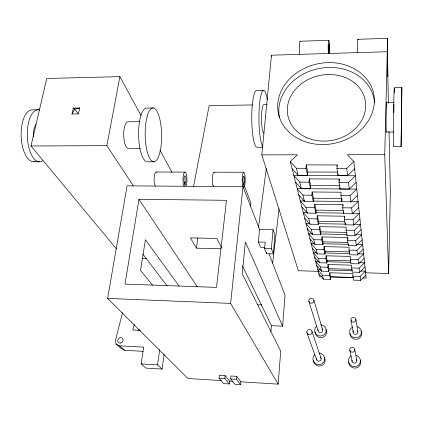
<?xml version="1.0" encoding="UTF-8"?>
<svg xmlns="http://www.w3.org/2000/svg" width="423" height="423" viewBox="0 0 423 423"><rect width="100%" height="100%" fill="white"/><g stroke="black" fill="none" stroke-linecap="round" stroke-linejoin="round"><path stroke-width="0.63" d="M393.813 112.497L394.009 104.254M365.261 272.777L388.626 273.491L390.355 192.169L389.038 131.484M387.849 76.732L387.5 42.009L384.734 154.649L388.626 273.491M365.869 275.161L360.623 280.37L353.406 280.132L352.824 276.171L352.935 273.464L329.787 272.75L329.644 275.442L330.516 279.381L323.421 279.154L318.789 273.692M364.108 258.416L358.577 263.878L350.979 263.661L350.334 259.267L350.456 256.438L326.085 255.799L325.927 258.612L326.894 262.984L319.428 262.773L314.569 257.099M365.012 267.008L359.624 272.338L352.227 272.111L351.613 267.944L351.73 265.173L327.984 264.497L327.836 267.246L328.75 271.397L321.475 271.175L316.732 265.607M362.141 239.793L356.298 245.525L348.282 245.34L347.558 240.433L347.69 237.472L321.961 236.933L321.787 239.873L322.865 244.753L314.998 244.568L309.885 238.667M348.282 245.34L348.33 244.171M363.151 249.359L357.467 254.953L349.668 254.752L348.986 250.109L349.107 247.217L324.076 246.625L323.912 249.501L324.933 254.117L317.271 253.922L312.29 248.132M359.947 218.94L353.744 224.983L345.258 224.835L345.342 222.995M361.078 229.668L355.056 235.553L346.812 235.384L346.046 230.186L346.183 227.156L319.719 226.675L319.534 229.684L320.676 234.85L312.586 234.686L307.347 228.663M346.812 235.384L346.865 234.183M394.448 92.537A29.488 0.402 -89.3 0 0 393.649 108.933A29.488 0.402 -89.3 0 0 393.596 146.686L401.073 146.659L401.665 110.509L401.834 87.619L394.31 87.767M358.746 207.556L352.354 213.758L343.608 213.631L343.698 211.749M345.258 224.835L344.444 219.315L344.592 216.216L317.34 215.804L317.15 218.881L318.36 224.359L310.038 224.216L304.65 218.067M357.472 195.447L350.873 201.824L341.853 201.723L340.933 195.479L341.091 192.222L312.132 191.979L311.92 195.209L313.29 201.406L304.454 201.306L298.765 194.897M341.853 201.723L341.98 199.148M343.608 213.631L342.741 207.772L342.894 204.595L314.818 204.261L314.617 207.413L315.902 213.234L307.331 213.107L301.8 206.831M356.108 182.54L349.292 189.102L339.981 189.033L338.997 182.371L339.172 179.029L309.271 178.887L309.044 182.197L310.503 188.806L301.393 188.737L295.534 182.191M339.981 189.033L340.05 187.717M330.516 279.381L330.659 276.721L329.787 272.75M354.659 168.766L347.606 175.524L337.982 175.482L336.935 168.359L337.115 164.933L306.215 164.901L305.977 168.301L307.537 175.365L298.125 175.328L292.092 168.64M337.982 175.482L338.072 173.795M328.75 271.397L328.898 268.674L327.984 264.497M326.894 262.984L327.048 260.203L326.085 255.799M324.933 254.117L325.097 251.278L324.076 246.625M320.676 234.85L320.856 231.878L319.719 226.675M322.865 244.753L323.035 241.85L321.961 236.933M318.36 224.359L318.545 221.319L317.34 215.804M315.902 213.234L316.097 210.12L314.818 204.261M313.29 201.406L313.496 198.213L312.132 191.979M310.503 188.806L310.725 185.538L309.271 178.887M307.537 175.365L307.77 172.013L306.215 164.901M401.834 87.619L401.073 146.659M240.909 381.805L240.629 384.692L234.961 384.333L230.63 378.929L230.932 375.978L236.737 376.333L240.909 381.805L278.165 384.142L280.703 351.196L242.168 273.639L245.382 241.967L282.633 326.186L271.418 325.668L242.49 265.893M282.633 326.186L285.028 295.169L269.028 253.885M270.926 331.569L271.418 325.668M259.542 229.409L258.353 242.019L265.142 242.173L264.56 248.555L266.596 253.71L273.327 253.885L274.934 235.061L273.047 229.668L259.542 229.409L242.987 186.686L127.09 185.856L107.627 298.421L187.838 378.485L221.345 380.584M273.327 253.885L271.397 248.724L273.047 229.668M266.596 253.71L266.707 252.446M318.138 271.339L298.395 270.736L261.811 154.876L271.487 55.196L387.309 51.733L387.542 38.308L387.378 53.102L387.309 51.733L388.425 103.122M240.629 384.692L236.446 379.288L236.737 376.333M250.543 206.175L250.871 202.897L243.352 183.275L230.604 303.397L278.165 384.142M229.308 383.973L229.599 381.097L225.147 375.624L219.378 375.275L219.061 378.21L223.672 383.613L229.308 383.973L224.84 378.569L225.147 375.624M272.629 263.138L279.032 208.856M213.419 185.343L213.282 186.474A7.551 1.755 -89.7 0 1 212.452 177.195A7.551 1.755 -89.7 0 1 214.509 172.351M220.869 248.777L196.457 248.169L197.774 237.943M258.49 227.363L266.31 168.587M122.538 312.724L115.537 340.092L116.045 344.015L119.54 345.829L143.656 347.135L141.15 363.891L145.967 368.1L162.083 369.073L164.129 354.257M162.083 369.073L157.552 364.864L159.725 349.451M138.956 199.328L124.986 284.092L216.507 287.391L226.495 200.296L138.956 199.328L197.345 286.879M133.324 185.829L106.855 145.644L119.894 76.642L46.773 78.467L30.995 145.998L116.378 248.84M193.496 186.723L209.158 105.639L252.505 104.941M78.482 113.919L79.725 107.981L73.264 108.082L71.995 114.009L78.482 113.919L74.617 109.145L73.264 108.082M138.876 330.347L139.225 329.094M134.377 324.346L132.785 330.014L140.521 330.395M71.995 114.009L74.617 109.145L79.725 107.981M351.613 267.944L359.106 268.161L364.563 262.768L359.349 262.625M352.824 276.171L360.132 276.404L365.446 271.132L360.872 270.995M350.334 259.267L358.027 259.473L363.637 253.948L358.35 253.816M348.986 250.109L356.89 250.305L362.654 244.642L356.779 244.51M347.558 240.433L355.685 240.608L361.617 234.802L355.732 234.686M346.046 230.186L354.411 230.345L360.518 224.386L353.951 224.269M344.444 219.315L353.062 219.458L359.354 213.335L352.756 213.24M342.741 207.772L351.624 207.883L358.117 201.597L350.889 201.517M340.933 195.479L350.096 195.569L356.8 189.097L297.173 188.642L302.947 195.125L304.454 201.306M338.997 182.371L348.462 182.424L355.394 175.767L293.842 175.524L299.785 182.144L301.393 188.737M336.935 168.359L346.717 168.38L353.892 161.523L347.362 154.718L384.734 154.649M321.501 276.679L319.529 276.616L290.284 161.517L297.432 154.813L261.811 154.876M300.235 41.243L328.872 40.28M357.969 39.302L387.542 38.308M263.91 90.385L256.935 90.522A28.378 5.087 89.6 0 0 251.754 118.229A28.378 5.087 89.6 0 0 257.099 147.236L262.768 147.215M267.119 104.603L263.941 104.655A14.213 2.427 89.7 0 0 261.499 118.54A14.213 2.427 89.7 0 0 264 133.065M386.648 102.689L394.13 102.572M38.525 109.779L32.539 109.874A25.977 11.717 88 0 0 21.203 137.131A25.977 11.717 88 0 0 35.157 161.554M153.29 107.992L146.887 108.092A26.866 8.407 89 0 0 138.596 134.863A26.866 8.407 89 0 0 147.675 161.787L154.046 161.787M139.86 121.66L128.037 121.798A13.351 4.484 88.9 0 0 123.701 135.111A13.351 4.484 88.9 0 0 128.481 148.494L140.272 148.452M386.315 132.087L393.776 132.029M30.995 145.998L106.855 145.644M33.946 161.776L39.899 161.776M290.284 161.517L296.407 168.28L305.977 168.301M307.77 172.013L337.501 172.098M156.283 171.997L184.925 172.087M214.054 172.177L243.68 172.267M299.785 182.144L309.044 182.197M310.725 185.538L340.145 185.734M302.947 195.125L311.92 195.209M313.496 198.213L341.361 198.498M304.248 200.999L300.304 200.957L305.914 207.302L307.331 213.107M313.443 201.099L341.694 201.411M305.914 207.302L314.617 207.413M316.097 210.12L343.095 210.485M307.209 212.589L303.249 212.531L308.705 218.744L310.038 224.216M315.791 212.711L343.513 213.107M308.705 218.744L317.15 218.881M318.545 221.319L344.745 221.758M309.959 223.508L306.019 223.439L311.328 229.525L312.586 234.686M318.493 223.656L345.417 224.121M311.328 229.525L319.534 229.684M320.856 231.878L346.95 232.391M312.56 233.813L308.631 233.734L313.808 239.698L314.998 244.568M320.407 233.972L347.225 234.511M313.808 239.698L321.787 239.873M323.035 241.85L347.759 242.4M314.368 243.537L311.106 243.463L316.15 249.311L317.271 253.922M322.849 243.733L348.298 244.314M264.724 247.344L260.468 247.238L258.353 242.019M316.15 249.311L323.912 249.501M264.56 248.555L271.397 248.724M325.097 251.278L349.789 251.891M316.748 252.758L313.448 252.674L318.366 258.405L319.428 262.773M324.674 252.959L349.768 253.599M318.366 258.405L325.927 258.612M327.048 260.203L351.101 260.864M318.926 261.499L315.664 261.409L320.47 267.029L321.475 271.175M326.752 261.715L350.873 262.387M142.392 258.479L146.342 258.59M320.47 267.029L327.836 267.246M328.898 268.674L352.338 269.372M321.036 269.8L317.773 269.7L322.463 275.214L323.421 279.154M328.222 270.017L352.385 270.741M322.463 275.214L329.644 275.442M330.659 276.721L353.517 277.451M330.701 276.975L353.697 277.71M362.897 278.006L366.181 278.112L353.892 161.523M107.627 298.421L230.604 303.397M257.3 304.75L261.911 304.935M116.045 344.015L121.237 348.515L124.679 350.302L143.117 351.328M141.15 363.891L157.552 364.864M219.061 378.21L224.84 378.569M230.63 378.929L236.446 379.288M229.599 381.097L232.735 381.297M119.54 345.829L124.679 350.302M152.576 285.213L140.568 270.397L145.406 239.682L178.961 285.937M142.794 254.033L167.212 285.98M196.457 248.169L190.345 237.869L216.809 238.456L221.589 247.661M119.894 76.642L141.06 115.521M160.021 150.339L172.024 172.394M306.871 332.557L316.679 359.894M312.015 331.484L321.089 358.376M308.869 301.303L318.128 330.881M313.929 300.224L322.675 329.929M296.407 168.28L298.125 175.328M271.487 55.196L271.793 56.481M349.816 350.276L352.079 361.284M354.723 349.266L356.763 360.327M351.037 320.333L353.21 332.531M355.87 319.317L357.826 331.574M337.115 164.933L337.305 166.239M339.172 179.029L339.436 180.859M342.894 204.595L343.069 205.774M344.592 216.216L344.771 217.448M347.69 237.472L347.96 239.328M329.057 53.605L328.65 50.522L328.47 53.494A7.318 0.666 89.7 0 1 328.301 42.771A7.318 0.666 89.7 0 1 329.284 42.443A7.318 0.666 89.7 0 1 329.279 53.224M346.717 168.38L347.606 175.524M348.462 182.424L349.292 189.102M350.096 195.569L350.873 201.824M351.624 207.883L352.354 213.758M353.062 219.458L353.744 224.983M354.411 230.345L355.056 235.553M355.685 240.608L356.298 245.525M356.89 250.305L357.467 254.953M358.027 259.473L358.577 263.878M359.106 268.161L359.624 272.338M360.132 276.404L360.623 280.37M357.652 52.621A7.381 0.418 -89.9 0 1 357.546 43.083A7.381 0.418 -89.9 0 1 358.075 39.773M299.754 54.35A7.26 0.904 89.3 0 1 299.378 44.975A7.26 0.904 89.3 0 1 300.467 41.703M155.341 186.057A7.424 2.252 -89.9 0 1 154.247 176.93A7.424 2.252 -89.9 0 1 156.864 172.172M386.405 131.616A14.705 0.333 -89.4 0 1 386.167 115.119A14.705 0.333 -89.4 0 1 386.786 104.952M262.762 146.326A28.436 4.859 89.7 0 1 259.553 104.111A28.436 4.859 89.7 0 1 267.288 99.664M33.401 136.978A13.007 5.774 88.1 0 1 36.003 124.478M42.829 160.703A26.025 11.553 88.1 0 1 27.379 137.75A26.025 11.553 88.1 0 1 39.736 110.012M279.476 117.663A48.18 40.37 -11.5 0 1 321.136 68.135A48.18 40.37 -11.5 0 1 374.498 102.641M320.539 357.308A2.358 2.316 0.1 0 1 319.561 361.036A2.358 2.316 0.1 0 1 316.43 358.72M319.111 353.094A5.89 5.785 0.1 0 1 324.388 360.671A5.89 5.785 0.1 0 1 315.563 363.706A5.89 5.785 0.1 0 1 314.865 354.553M324.526 357.752A5.853 5.753 1.2 0 1 320.756 365.932A5.853 5.753 1.2 0 1 313.459 360.518M356.182 355.267A6.022 5.827 18.1 0 1 359.608 363.88A6.022 5.827 18.1 0 1 350.276 364.97A6.022 5.827 18.1 0 1 351.175 355.849M360.206 360.142A5.985 5.795 18.9 0 1 356.05 368.01A5.985 5.795 18.9 0 1 348.764 362.474M356.541 359.751A2.411 2.332 18.1 0 1 354.648 363.14A2.411 2.332 18.1 0 1 352.126 360.073M357.609 331.019A2.369 2.268 8.2 0 1 356.975 333.863A2.369 2.268 8.2 0 1 353.935 333.721A2.369 2.268 8.2 0 1 353.517 330.828M320.719 324.816A5.806 5.61 -5.3 0 1 325.927 332.129A5.806 5.61 -5.3 0 1 317.234 335.138A5.806 5.61 -5.3 0 1 316.536 326.265M326.048 329.506A5.769 5.578 -4.9 0 1 322.099 337.528A5.769 5.578 -4.9 0 1 315.151 331.785M357.25 326.667A5.917 5.663 8.2 0 1 360.544 335.138A5.917 5.663 8.2 0 1 351.196 335.883A5.917 5.663 8.2 0 1 352.761 327.027M322.13 328.898A2.321 2.242 -5.3 0 1 322.226 331.78A2.321 2.242 -5.3 0 1 319.307 332.393A2.321 2.242 -5.3 0 1 318.196 329.718M360.988 331.135A5.88 5.631 8.7 0 1 357.123 339.241A5.88 5.631 8.7 0 1 349.937 333.435M184.539 182.91L184.068 186.263A7.487 2.009 -89.8 0 1 183.392 175.106A7.487 2.009 -89.8 0 1 186.464 174.424A7.487 2.009 -89.8 0 1 186.072 185.819L184.539 182.91M244.769 185.02A7.614 1.496 -89.6 0 0 244.066 172.441A7.614 1.496 -89.6 0 0 242.257 182.16A7.614 1.496 -89.6 0 0 244.769 185.02M328.555 45.414A3.659 0.333 89.7 0 0 328.819 51.199A3.659 0.333 89.7 0 0 329.131 46.065A3.659 0.333 89.7 0 0 328.555 45.414M244.245 182.435A3.807 0.746 -89.6 0 0 243.886 176.158A3.807 0.746 -89.6 0 0 242.987 181.033A3.807 0.746 -89.6 0 0 244.245 182.435M185.739 182.086A3.744 1.005 -89.8 0 0 185.226 175.91A3.744 1.005 -89.8 0 0 184.042 180.706A3.744 1.005 -89.8 0 0 185.739 182.086M147.146 116.431A26.913 8.211 89.1 0 0 151.899 161.078A26.913 8.211 89.1 0 0 161.152 127.154A26.913 8.211 89.1 0 0 147.146 116.431M120.692 343.027A2.866 2.554 -49.1 0 0 122.617 338.516A2.866 2.554 -49.1 0 0 117.98 339.516A2.866 2.554 -49.1 0 0 120.692 343.027M300.727 139.939A48.64 40.629 -11.6 0 0 374.35 101.779A48.64 40.629 -11.6 0 0 303 69.028A48.64 40.629 -11.6 0 0 300.727 139.939M305.855 137.269A39.434 33.036 -11.5 0 0 365.694 106.554A39.434 33.036 -11.5 0 0 308.002 79.614A39.434 33.036 -11.5 0 0 305.855 137.269M307.997 334.165A2.628 2.543 -10.6 0 0 312.063 332.145A2.628 2.543 -10.6 0 0 308.267 329.76A2.628 2.543 -10.6 0 0 307.997 334.165M350.424 351.402A2.522 2.432 12.9 0 0 354.675 350.524A2.522 2.432 12.9 0 0 351.709 347.389A2.522 2.432 12.9 0 0 350.424 351.402M351.64 321.422A2.48 2.358 4.8 0 0 355.822 320.539A2.48 2.358 4.8 0 0 352.898 317.525A2.48 2.358 4.8 0 0 351.64 321.422M309.985 302.847A2.586 2.459 -10.8 0 0 313.982 300.864A2.586 2.459 -10.8 0 0 310.244 298.59A2.586 2.459 -10.8 0 0 309.985 302.847"/></g></svg>
